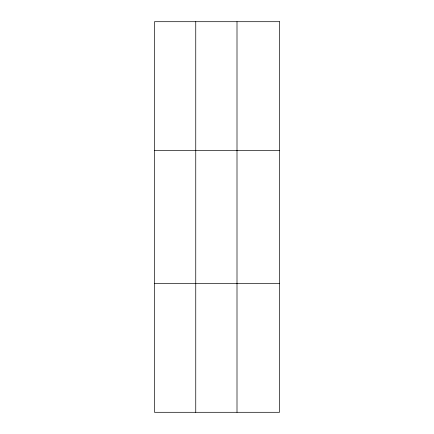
<?xml version="1.0" encoding="UTF-8"?>
<svg xmlns="http://www.w3.org/2000/svg" width="434" height="434" viewBox="0 0 434 434"><rect width="100%" height="100%" fill="white"/><g stroke="black" fill="none" stroke-linecap="round" stroke-linejoin="round"><path stroke-width="0.65" d="M195.75 412.3L195.75 21.7M237.002 412.3L237.002 21.7M154.493 150.598L279.507 150.598M154.493 283.402L279.507 283.402M279.507 21.7L279.507 412.3L154.493 412.3L154.493 21.7L279.507 21.7"/></g></svg>
